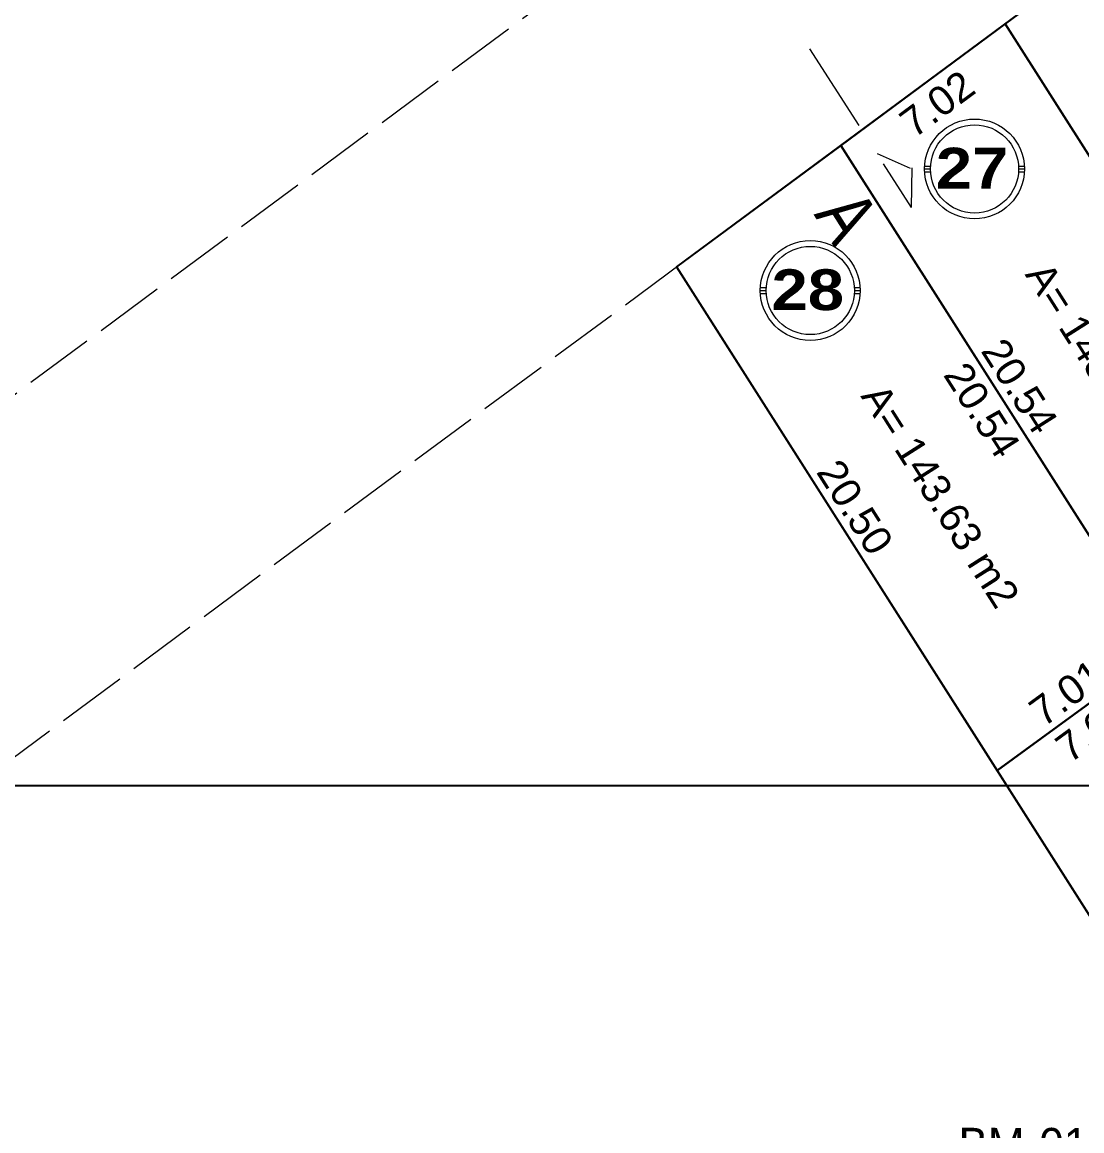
# Model space of a CAD drawing. Header units: metres. Extents: x 278764 to 279387, y 9336025 to 9336772.
# Drawn here: x 279190.12 to 279226.51, y 9336108.15 to 9336146.2 of the extents above; entities that cross this region are included whole.
import ezdxf
from ezdxf import colors
from ezdxf.entities.mleader import LeaderData, LeaderLine
from ezdxf.enums import TextEntityAlignment as Align
from ezdxf.math import Vec2, Vec3

# ---------------------------------------------------------------- set-up
doc = ezdxf.new("R2010")
doc.units = ezdxf.units.M
doc.linetypes.add('ACAD_ISO02W100', pattern=[15, 12, -3])
doc.linetypes.add('HIDDEN2', pattern=[0.1875, 0.125, -0.0625])
for name, color, linetype in [('31_PREDIOS_TOTAL', 7, 'Continuous'), ('AZULL', 5, 'Continuous'), ('Cuadricula Coordenadas', 5, 'Continuous'), ('LOTES', 250, 'Continuous')]:
    doc.layers.add(name, color=color, linetype=linetype)
for name, color, linetype, lineweight in [('@NUMEROS DE LOTES', 7, 'Continuous', 9), ('CIRCULO', 1, 'Continuous', 5), ('PERIMETRO', 1, 'Continuous', 30), ('PUNTOS GEODESICOS', 6, 'Continuous', 30)]:
    doc.layers.add(name, color=color, linetype=linetype, lineweight=lineweight)
doc.styles.get("Standard").update_dxf_attribs({"font": 'simplex.shx'})
doc.styles.add('STYLE1', font='arial.ttf')
doc.styles.add('titu', font='')
doc.styles.add('txt', font='arial.ttf', dxfattribs={"width": 0.9})
doc.styles.get('titu').set_extended_font_data('Arial Black')
doc.dimstyles.new('500ULTIMO', dxfattribs={"dimtxt": 1, "dimasz": 1.199999999999999, "dimexe": 0.18, "dimexo": 0.9000000000000007, "dimgap": 0.2305000000000045, "dimtad": 1, "dimzin": 3, "dimdsep": 46, "dimtxsty": 'STYLE1', "dimcen": 0.09, "dimse1": 1, "dimse2": 1, "dimsd1": 1, "dimsd2": 1, "dimclrd": 125, "dimclre": 125, "dimaunit": 1, "dimadec": 3, "dimazin": 0, "dimtfac": 1, "dimtix": 1, "dimtofl": 0, "dimtmove": 0, "dimatfit": 3, "dimfxl": 1, "dimtolj": 1, "dimtzin": 0, "dimarcsym": 0})

# ---------------------------------------------------------------- blocks, each defined once
blk = doc.blocks.new('*D87')
at = {"layer": 'Defpoints', "color": 0, "transparency": 16777216}
for p in [(279212.5911424495, 9336137.800678376), (279223.6010907074, 9336120.510012941), (279223.6010907064, 9336120.51001294)]:
    blk.add_point(p, dxfattribs=at)
at = {"layer": '31_PREDIOS_TOTAL', "color": 0, "transparency": 16777216, "insert": (279218.7212199839, 9336129.553384483), "char_height": 1, "attachment_point": 5, "rotation": 302.48722182712277, "style": 'STYLE1'}
blk.add_mtext('\\A1;20.50', dxfattribs=at)
blk = doc.blocks.new('*D88')
at = {"layer": 'Defpoints', "color": 0, "transparency": 16777216}
for p in [(279218.232581113, 9336141.97370948), (279229.2643640903, 9336124.64875353), (279229.2643640912, 9336124.648753531)]:
    blk.add_point(p, dxfattribs=at)
at = {"layer": '31_PREDIOS_TOTAL', "color": 0, "transparency": 16777216, "insert": (279224.3735760087, 9336133.709270332), "char_height": 1, "attachment_point": 5, "rotation": 302.4872218270126, "style": 'STYLE1'}
blk.add_mtext('\\A1;20.54', dxfattribs=at)
blk = doc.blocks.new('*D89')
at = {"layer": 'Defpoints', "color": 0, "transparency": 16777216}
for p in [(279223.8740197774, 9336146.146740582), (279234.9276374709, 9336128.787494116), (279234.9276374709, 9336128.787494116)]:
    blk.add_point(p, dxfattribs=at)
at = {"layer": '31_PREDIOS_TOTAL', "color": 0, "transparency": 16777216, "insert": (279230.0259320298, 9336137.865156172), "char_height": 1, "attachment_point": 5, "rotation": 302.4872218270396, "style": 'STYLE1'}
blk.add_mtext('\\A1;20.58', dxfattribs=at)
blk = doc.blocks.new('*D105')
at = {"layer": 'Defpoints', "color": 0, "transparency": 16777216}
for p in [(279223.8740197774, 9336146.146740582, 843.369), (279224.8069355506, 9336144.885550097), (279218.2325811125, 9336141.97370948)]:
    blk.add_point(p, dxfattribs=at)
at = {"layer": '31_PREDIOS_TOTAL', "color": 0, "transparency": 16777216, "insert": (279221.5455056122, 9336143.394822545), "char_height": 1, "attachment_point": 5, "rotation": 36.49071956623577, "style": 'STYLE1'}
blk.add_mtext('\\A1;7.02', dxfattribs=at)
blk = doc.blocks.new('*D106')
at = {"layer": 'Defpoints', "color": 0, "transparency": 16777216}
for p in [(279229.5154584404, 9336150.319771685), (279230.4483742146, 9336149.058581198), (279223.8740197774, 9336146.146740582, 843.369)]:
    blk.add_point(p, dxfattribs=at)
at = {"layer": '31_PREDIOS_TOTAL', "color": 0, "transparency": 16777216, "insert": (279227.186944278, 9336147.567853646), "char_height": 1, "attachment_point": 5, "rotation": 36.49071956623577, "style": 'STYLE1'}
blk.add_mtext('\\A1;7.02', dxfattribs=at)
blk = doc.blocks.new('*D66')
at = {"layer": 'Defpoints', "color": 0, "transparency": 16777216}
for p in [(279229.2643640889, 9336124.648753531), (279229.264364088, 9336124.648753531), (279223.6010907078, 9336120.510012941)]:
    blk.add_point(p, dxfattribs=at)
at = {"layer": '31_PREDIOS_TOTAL', "color": 0, "transparency": 16777216, "insert": (279225.9954686351, 9336123.177709192), "char_height": 1, "attachment_point": 5, "rotation": 36.15946919639546, "style": 'STYLE1'}
blk.add_mtext('\\A1;7.01', dxfattribs=at)
blk = doc.blocks.new('CIR. LOTE')
at = {"color": 10, "lineweight": 0}
for p, q in [((278778.3742439066, 9330113.724754242), (278778.5742439066, 9330113.724754242)), ((278778.3771630948, 9330113.824754242), (278778.5775494474, 9330113.82475424)), ((278778.3771630948, 9330113.624754243), (278778.5775494475, 9330113.624754243)), ((278781.5994674141, 9330113.82475424), (278781.7998537667, 9330113.824754242)), ((278781.599467414, 9330113.624754243), (278781.7998537667, 9330113.624754243)), ((278781.6027729549, 9330113.724754242), (278781.8027729549, 9330113.724754242))]:
    blk.add_line(p, q, dxfattribs=at)
for radius in [1.714264524169266, 1.514264524169266]:
    blk.add_circle((278780.0885084308, 9330113.724754242), radius, dxfattribs=at)
blk = doc.blocks.new('*D293')
at = {"layer": 'Defpoints', "color": 0, "transparency": 16777216}
for p in [(279218.232581113, 9336141.97370948, 843.369), (279229.2643640903, 9336124.64875353, 843.369), (279227.9748756993, 9336123.827663068)]:
    blk.add_point(p, dxfattribs=at)
at = {"layer": '31_PREDIOS_TOTAL', "color": 0, "transparency": 16777216, "insert": (279223.0840876168, 9336132.888179868), "char_height": 1, "attachment_point": 5, "rotation": 302.4872218270126, "style": 'STYLE1'}
blk.add_mtext('\\A1;20.54', dxfattribs=at)
blk = doc.blocks.new('*D294')
at = {"layer": 'Defpoints', "color": 0, "transparency": 16777216}
for p in [(279223.8740197774, 9336146.146740582, 843.369), (279234.9276374709, 9336128.787494116, 843.369), (279233.6026165914, 9336127.943778101)]:
    blk.add_point(p, dxfattribs=at)
at = {"layer": '31_PREDIOS_TOTAL', "color": 0, "transparency": 16777216, "insert": (279228.7009111503, 9336137.02144016), "char_height": 1, "attachment_point": 5, "rotation": 302.4872218270396, "style": 'STYLE1'}
blk.add_mtext('\\A1;20.58', dxfattribs=at)
blk = doc.blocks.new('*D300')
at = {"layer": 'Defpoints', "color": 0, "transparency": 16777216}
for p in [(278768.5612906097, 9336771.87296784), (279294.8560725767, 9336112.86843553, 843.369), (279289.6189999999, 9336108.686, 843.369)]:
    blk.add_point(p, dxfattribs=at)
at = {"layer": '31_PREDIOS_TOTAL', "color": 0, "transparency": 16777216, "insert": (278765.4802968139, 9336770.360820215), "char_height": 1, "attachment_point": 5, "rotation": 38.61159440178113, "style": 'STYLE1'}
blk.add_mtext('\\A1;6.70', dxfattribs=at)
blk = doc.blocks.new('aa')
at = {"color": 5, "lineweight": 15, "extrusion": (-0.01615934004098686, 0.5092709949910922, 0.860454490016888)}
for p, q in [((355035.4279216499, 9280071.159480492, 1.68279864079263), (355036.5337756394, 9280071.94318349, 1.239721940924142)), ((355036.5337756394, 9280071.94318349, 1.239721940924142), (355037.6870893904, 9280071.231164642, 1.682798641008344)), ((355050.105454141, 9280071.950560812, 1.326375308642484), (355049.100132328, 9280071.238103542, 1.729172308006933)), ((355050.1206695567, 9280071.999993263, 1.461260291548673), (355051.2739833049, 9280071.287974417, 1.904336991632875))]:
    blk.add_line(p, q, dxfattribs=at)
at = {"color": 5, "linetype": 'HIDDEN2', "lineweight": 15, "ltscale": 25, "extrusion": (-0.01615934004098686, 0.5092709949910922, 0.860454490016888)}
blk.add_line((355035.4397865841, 9280070.785550026, 1.904336991490296), (355051.2739833049, 9280071.287974417, 1.904336991632875), dxfattribs=at)
at = {"color": 5, "lineweight": 15, "extrusion": (0.5092709949910922, 0.01615934004098661, 0.8604544900168879), "style": 'txt', "width": 0.9}
for p in [(9264139.493056225, -558579.7126292795, 330771.7189864473), (9264139.398136387, -558591.6587549452, 330778.5554464592)]:
    blk.add_text('A', height=1.897204456719582, rotation=269.7125848692542, dxfattribs=at).set_placement(p, align=Align.BOTTOM_CENTER)
blk = doc.blocks.new('*D353')
at = {"layer": 'Defpoints', "color": 0, "transparency": 16777216}
for p in [(279223.6010907078, 9336120.510012943), (279234.6565976669, 9336103.147799464), (279234.6565976669, 9336103.147799464)]:
    blk.add_point(p, dxfattribs=at)
at = {"layer": '31_PREDIOS_TOTAL', "color": 0, "transparency": 16777216, "insert": (279229.7539475937, 9336112.226945028), "char_height": 1, "attachment_point": 5, "rotation": 302.4872218270133, "style": 'STYLE1'}
blk.add_mtext('\\A1;20.58', dxfattribs=at)
blk = doc.blocks.new('*D354')
at = {"layer": 'Defpoints', "color": 0, "transparency": 16777216}
for p in [(279229.2643640898, 9336124.648753528), (279230.1702833222, 9336123.409132885), (279223.6010907087, 9336120.51001294)]:
    blk.add_point(p, dxfattribs=at)
at = {"layer": '31_PREDIOS_TOTAL', "color": 0, "transparency": 16777216, "insert": (279226.9013878684, 9336121.938088546), "char_height": 1, "attachment_point": 5, "rotation": 36.159469196676014, "style": 'STYLE1'}
blk.add_mtext('\\A1;7.01', dxfattribs=at)

msp = doc.modelspace()

# ---------------------------------------------------------------- linework, layer by layer
at = {"color": 5, "elevation": 1692.432, "flags": 128}
msp.add_lwpolyline([(279314.2134648076, 9336186.729862334), (279223.6010907081, 9336120.510012941)], dxfattribs=at)
at = {"layer": 'Cuadricula Coordenadas', "color": 8}
msp.add_line((279157.3600005471, 9336120), (279378.9600005468, 9336120), dxfattribs=at)
msp.add_line((279157.3600005471, 9336120), (279378.9600005468, 9336120), dxfattribs=at)
at = {"layer": 'LOTES', "elevation": 843.369, "flags": 128}
for points in [[(279229.5154584407, 9336150.319771685), (279223.8740197768, 9336146.146740582), (279234.9276374708, 9336128.787494116), (279240.5909108521, 9336132.926234704)], [(279223.8740197768, 9336146.146740582), (279218.2325811131, 9336141.97370948), (279229.2643640896, 9336124.64875353), (279234.9276374708, 9336128.787494116)], [(279218.2325811131, 9336141.97370948), (279212.5911424493, 9336137.800678378), (279223.6010907083, 9336120.510012941), (279229.2643640896, 9336124.64875353)]]:
    msp.add_lwpolyline(points, close=True, dxfattribs=at)
at = {"layer": 'LOTES', "elevation": 1686.738, "flags": 128}
for points in [[(279223.8740197769, 9336146.146740582), (279245.6236035072, 9336111.98992469)], [(279218.2325811127, 9336141.97370948), (279240.1401005871, 9336107.568862077)], [(279212.5911424495, 9336137.800678378), (279234.6565976668, 9336103.147799464)]]:
    msp.add_lwpolyline(points, dxfattribs=at)
at = {"layer": 'PERIMETRO', "color": 250, "linetype": 'ACAD_ISO02W100', "lineweight": 5, "ltscale": 0.2, "elevation": 1689.269}
for points in [[(279163.8903409651, 9336114.214721913), (279297.4699073509, 9336213.024922347)], [(279169.8372667213, 9336106.175189957), (279302.8541610699, 9336204.569176009)]]:
    msp.add_lwpolyline(points, dxfattribs=at)

# ---------------------------------------------------------------- block references
at = {"layer": 'AZULL', "color": 7, "rotation": 300.8545716320606}
msp.add_blockref('aa', (-7869550.803643949, 4881557.003837444, -1.904336991561585), dxfattribs=at)
at = {"layer": 'CIRCULO', "color": 7, "lineweight": 0}
for p in [(442.7369135551271, 6027.438430605456), (437.0954748910153, 6023.265399504453, 843.369)]:
    msp.add_blockref('CIR. LOTE', p, dxfattribs=at)

# ---------------------------------------------------------------- texts
at = {"layer": '31_PREDIOS_TOTAL', "color": 7, "lineweight": 0, "char_height": 0.9999999999999996, "attachment_point": 5, "rotation": 302.4054992223684, "style": 'STYLE1'}
for s, insert in [('\\A1;A={\\C5; }143.91 m2', (279227.2946129778, 9336134.117449338, 843.369)), ('\\A1;A={\\C5; }143.63 m2', (279221.6531743141, 9336129.944418237, 843.369))]:
    msp.add_mtext(s, dxfattribs=dict(at, insert=insert))
at = {"layer": '@NUMEROS DE LOTES', "style": 'titu'}
for s, p in [('27', (279221.4959389697, 9336140.49141313, -1504.030352760048)), ('28', (279215.8545003056, 9336136.318382028, -660.6613527600476))]:
    msp.add_text(s, height=1.399999999999999, dxfattribs=at).set_placement(p)

# ---------------------------------------------------------------- dimensions: what is measured, and where the dimension line sits
at = {"layer": '31_PREDIOS_TOTAL'}
for p1, p2, distance, picture, middle in [((279289.619, 9336108.686, 843.369), (279294.8560725767, 9336112.86843553, 843.369), 843.3701270082031, '*D300', (278765.4802968139, 9336770.360820215)), ((279223.8740197768, 9336146.146740582, 843.369), (279234.9276374708, 9336128.787494116, 843.369), 4.9099180595663056e-11, '*D89', (279230.0259320298, 9336137.865156172, 843.369)), ((279223.8740197768, 9336146.146740582, 843.369), (279234.9276374708, 9336128.787494116, 843.369), -1.570839598289235, '*D294', (279228.7009111503, 9336137.02144016)), ((279218.2325811131, 9336141.97370948, 843.369), (279229.2643640896, 9336124.64875353, 843.369), 2.3752147278277632e-09, '*D88', (279224.3735760087, 9336133.709270332, 843.369)), ((279218.2325811131, 9336141.97370948, 843.369), (279229.2643640896, 9336124.64875353, 843.369), -1.5287150993217946, '*D293', (279223.0840876168, 9336132.888179868)), ((279212.5911424493, 9336137.800678378, 843.369), (279223.6010907083, 9336120.510012941, 843.369), -2.571610250701006e-09, '*D87', (279218.7212199839, 9336129.553384483, 843.369)), ((279223.6010907083, 9336120.510012941, 843.369), (279229.2643640896, 9336124.64875353, 843.369), 2.4311612406885913e-09, '*D66', (279225.9954686351, 9336123.177709192, 843.369)), ((279223.6010907084, 9336120.510012941), (279229.2643640896, 9336124.64875353), -1.5353660796634006, '*D354', (279226.9013878684, 9336121.938088546))]:
    dim = msp.add_aligned_dim(p1=p1, p2=p2, distance=distance, dimstyle='500ULTIMO', dxfattribs=at)
    dim.commit()
    dim.dimension.update_dxf_attribs({"geometry": picture, "text_midpoint": middle})
for base, p1, p2, picture, middle in [((279230.4483742146, 9336149.058581198, 843.369), (279223.8740197769, 9336146.146740582, 1686.738), (279229.5154584407, 9336150.319771685, 843.369), '*D106', (279227.186944278, 9336147.567853646, 843.369)), ((279224.8069355506, 9336144.885550097, 843.369), (279218.2325811131, 9336141.97370948, 843.369), (279223.8740197769, 9336146.146740582, 1686.738), '*D105', (279221.5455056122, 9336143.394822545, 843.369))]:
    dim = msp.add_linear_dim(base=base, p1=p1, p2=p2, angle=216.4907195662358, dimstyle='500ULTIMO', override={"dimtmove": 1}, dxfattribs=at)
    dim.commit()
    dim.dimension.update_dxf_attribs({"geometry": picture, "text_midpoint": middle})

# ---------------------------------------------------------------- next in the draw order: leaders
at = {"layer": 'PUNTOS GEODESICOS', "color": 5, "lineweight": 0}
ml = msp.add_multileader_mtext('Standard', dxfattribs=at)
ml.set_content('{\\fBahnschrift|b0|i0|c0|p34;\\C1;BM-01\\C5;\\P9336103.344\\P279234.230\\P849.749}', color=5)
ml.set_leader_properties()
ml.build(insert=Vec2(0, 0))
ml.multileader.update_dxf_attribs({"has_text_frame": 1, "arrow_head_size": 1.107488882135583})
ctx = ml.context
ctx.base_point, ctx.char_height, ctx.arrow_head_size, ctx.landing_gap_size, ctx.plane_origin, ctx.plane_x_axis, ctx.plane_y_axis = Vec3(279217.9552383292, 9336107.687398452, 849.749), 1.131786293650981, 1.107488882135583, 0.3535137471028406, Vec3(279201.7625203257, 9336093.677830532, 849.749), Vec3(0.9999983161382636, -0.001835135046122386), Vec3(0.001835135046122386, 0.9999983161382636)
ctx.text_align_type = 2
notes = []
notes.append((ctx, [(1, (1, 1, 0), (279228.2898168521, 9336107.668433072, 849.749), (-0.9999983161382636, 0.001835135046122386), 1.206113196095901, [(0, [(279234.23, 9336103.344, 849.749)], 0, [])])]))
ctx.mtext.insert, ctx.mtext.text_direction, ctx.mtext.rotation, ctx.mtext.width, ctx.mtext.alignment, ctx.mtext.flow_direction = Vec3(279226.7312417388, 9336108.243025344, 849.749), Vec3(0.9999983161382636, -0.001835135046122386), 6.281350171103425, 8.360605942973027, 3, 5
ctx.mtext.has_bg_fill, ctx.mtext.bg_color, ctx.mtext.bg_scale_factor, ctx.mtext.bg_transparency, ctx.mtext.use_window_bg_color = 1, -1027028792, 1.5, 0, 1
for ctx, leaders in notes:
    for number, flags, end, landing, length, lines in leaders:
        leader = LeaderData()
        leader.index, (leader.has_last_leader_line, leader.has_dogleg_vector, leader.attachment_direction) = number, flags
        leader.last_leader_point, leader.dogleg_vector, leader.dogleg_length = Vec3(end), Vec3(landing), length
        for number, points, colour, breaks in lines:
            line = LeaderLine()
            line.index, line.vertices, line.color, line.breaks = number, Vec3.list(points), colors.encode_raw_color(colour), breaks
            leader.lines.append(line)
        ctx.leaders.append(leader)

# ---------------------------------------------------------------- next in the draw order: linework, layer by layer
at = {"lineweight": 0, "elevation": 1686.738, "flags": 128}
msp.add_lwpolyline([(279212.5911424495, 9336137.800678378), (279234.6565976668, 9336103.147799464), (279286.2353172117, 9336144.733032826), (279316.6034823957, 9336182.9764392), (279302.8541610695, 9336204.569176009)], close=True, dxfattribs=at)
at = {"layer": 'LOTES', "flags": 128}
msp.add_lwpolyline([(279229.2643640896, 9336124.64875353), (279223.6010907084, 9336120.510012941), (279234.6565976668, 9336103.147799464), (279240.1401005876, 9336107.568862077)], close=True, dxfattribs=at)

# ---------------------------------------------------------------- next in the draw order: dimensions: what is measured, and where the dimension line sits
at = {"layer": '31_PREDIOS_TOTAL'}
dim = msp.add_aligned_dim(p1=(279223.6010907084, 9336120.510012941), p2=(279234.6565976668, 9336103.147799464), distance=9.81981499710453e-11, dimstyle='500ULTIMO', dxfattribs=at)
dim.commit()
dim.dimension.update_dxf_attribs({"geometry": '*D353', "text_midpoint": (279229.7539475937, 9336112.226945028)})

doc.saveas('drawing.dxf')
